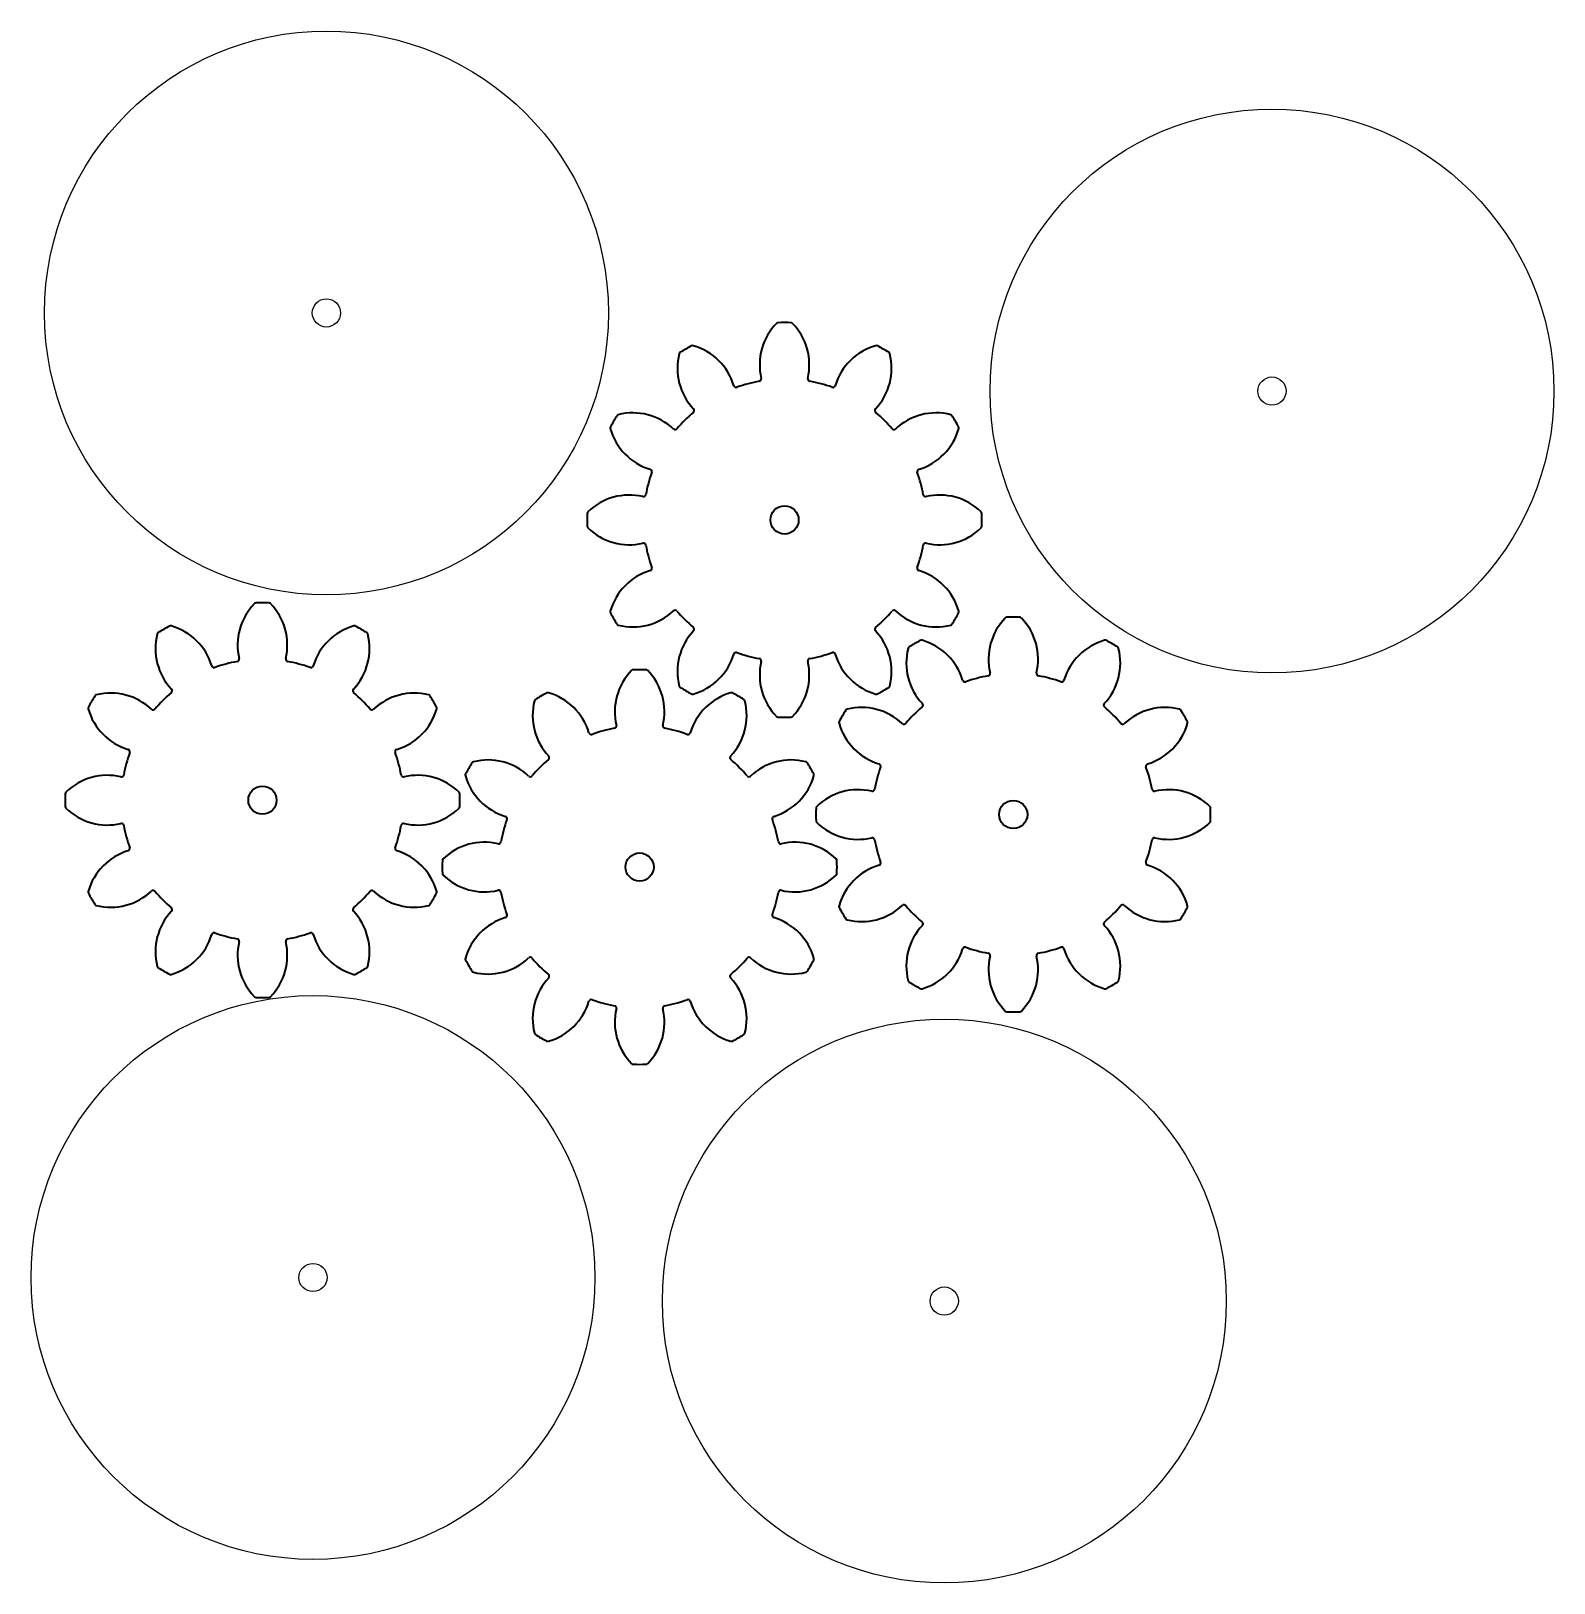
# Model space of a CAD drawing. Header units: millimetres. Extents: x 32 to 356, y 128 to 459.
import ezdxf

# ---------------------------------------------------------------- set-up
doc = ezdxf.new("R2010")
doc.units = ezdxf.units.MM

msp = doc.modelspace()

# ---------------------------------------------------------------- linework, layer by layer
for centre, radius in [((95.28, 398.55), 60), ((296.49, 381.92), 60), ((95.28, 398.55), 3), ((296.49, 381.92), 3), ((92.42, 193.25), 60), ((226.76, 188.24), 60), ((92.42, 193.25), 3), ((226.76, 188.24), 3)]:
    msp.add_circle(centre, radius)
at = {"color": 7, "lineweight": 35}
for centre in [(192.76, 354.5), (81.67, 294.85), (241.44, 291.8), (161.93, 280.62)]:
    msp.add_circle(centre, 3, dxfattribs=at)
for centre, radius, start, end in [((191.4, 395.98), 0.5, 91.8721, 135.7589), ((192.76, 354.5), 42, 88.1279, 91.8721), ((194.11, 395.98), 0.5, 44.2411, 88.1279), ((200.08, 387.53), 12.61, 135.7589, 193.2973), ((185.43, 387.53), 12.61, 346.7027, 44.2411), ((182.58, 386.76), 12.61, 165.7589, 223.2973), ((170.84, 389.74), 0.5, 121.8721, 165.7589), ((192.76, 354.5), 42, 118.1279, 121.8721), ((173.19, 391.1), 0.5, 74.2411, 118.1279), ((169.9, 379.44), 12.61, 16.7027, 74.2411), ((215.61, 379.44), 12.61, 105.7589, 163.2973), ((202.93, 386.76), 12.61, 316.7027, 14.2411), ((212.32, 391.1), 0.5, 61.8721, 105.7589), ((192.76, 354.5), 42, 58.1279, 61.8721), ((214.67, 389.74), 0.5, 14.2411, 58.1279), ((192.76, 354.5), 30, 100.2729, 109.7272), ((187.32, 384.51), 0.5, 280.2728, 13.2973), ((198.2, 384.51), 0.5, 166.7027, 259.7271), ((192.76, 354.5), 30, 70.2729, 79.7272), ((182.46, 383.21), 0.5, 196.7027, 289.7271), ((203.05, 383.21), 0.5, 250.2728, 343.2973), ((192.76, 354.5), 42, 148.1279, 151.8721), ((157.51, 376.41), 0.5, 104.2411, 148.1279), ((160.49, 364.67), 12.61, 46.7027, 104.2411), ((192.76, 354.5), 30, 130.2729, 139.7271), ((173.04, 377.77), 0.5, 310.2728, 43.2973), ((212.47, 377.77), 0.5, 136.7027, 229.7271), ((192.76, 354.5), 30, 40.2728, 49.7272), ((225.02, 364.67), 12.61, 75.7589, 133.2973), ((228, 376.41), 0.5, 31.8721, 75.7589), ((192.76, 354.5), 42, 28.1279, 31.8721), ((156.16, 374.06), 0.5, 151.8721, 195.7589), ((167.82, 377.35), 12.61, 195.7589, 253.2973), ((169.49, 374.22), 0.5, 226.7027, 319.7272), ((216.03, 374.22), 0.5, 220.2729, 313.2973), ((217.7, 377.35), 12.61, 286.7027, 344.2411), ((229.36, 374.06), 0.5, 344.2411, 28.1279), ((192.76, 354.5), 30, 160.2728, 169.7272), ((164.05, 364.79), 0.5, 340.2729, 73.2973), ((221.47, 364.79), 0.5, 106.7027, 199.7272), ((192.76, 354.5), 30, 10.2728, 19.7271), ((159.73, 347.18), 12.61, 76.7027, 134.2411), ((162.75, 359.94), 0.5, 256.7027, 349.7272), ((222.77, 359.94), 0.5, 190.2728, 283.2973), ((225.78, 347.18), 12.61, 45.7589, 103.2973), ((192.76, 354.5), 42, 178.1279, 181.8721), ((151.28, 355.86), 0.5, 134.2411, 178.1279), ((234.23, 355.86), 0.5, 1.8721, 45.7589), ((192.76, 354.5), 42, 358.1279, 1.8721), ((151.28, 353.14), 0.5, 181.8721, 225.7589), ((159.73, 361.82), 12.61, 225.7589, 283.2973), ((225.78, 361.82), 12.61, 256.7027, 314.2411), ((234.23, 353.14), 0.5, 314.2411, 358.1279), ((162.75, 349.06), 0.5, 10.2728, 103.2973), ((192.76, 354.5), 30, 190.2728, 199.7272), ((192.76, 354.5), 30, 340.2729, 349.7272), ((222.77, 349.06), 0.5, 76.7027, 169.7272), ((167.82, 331.65), 12.61, 106.7027, 164.2411), ((164.05, 344.2), 0.5, 286.7027, 19.7271), ((221.47, 344.2), 0.5, 160.2728, 253.2973), ((217.7, 331.65), 12.61, 15.7589, 73.2973), ((88.99, 327.88), 12.61, 135.7589, 193.2973), ((80.32, 336.33), 0.5, 91.8721, 135.7589), ((81.67, 294.85), 42, 88.1279, 91.8721), ((83.03, 336.33), 0.5, 44.2411, 88.1279), ((74.35, 327.88), 12.61, 346.7027, 44.2411), ((156.16, 334.93), 0.5, 164.2411, 208.1279), ((192.76, 354.5), 42, 208.1279, 211.8721), ((160.49, 344.33), 12.61, 255.7589, 313.2973), ((169.49, 334.78), 0.5, 40.2728, 133.2973), ((192.76, 354.5), 30, 220.2729, 229.7271), ((192.76, 354.5), 30, 310.2728, 319.7272), ((216.03, 334.78), 0.5, 46.7027, 139.7271), ((225.02, 344.33), 12.61, 226.7027, 284.2411), ((192.76, 354.5), 42, 328.1279, 331.8721), ((229.36, 334.93), 0.5, 331.8721, 15.7589), ((248.77, 324.82), 12.61, 135.7589, 193.2973), ((240.09, 333.27), 0.5, 91.8721, 135.7589), ((241.44, 291.8), 42, 88.1279, 91.8721), ((242.8, 333.27), 0.5, 44.2411, 88.1279), ((234.12, 324.82), 12.61, 346.7027, 44.2411), ((59.76, 330.09), 0.5, 121.8721, 165.7589), ((81.67, 294.85), 42, 118.1279, 121.8721), ((62.11, 331.45), 0.5, 74.2411, 118.1279), ((58.82, 319.79), 12.61, 16.7027, 74.2411), ((104.53, 319.79), 12.61, 105.7589, 163.2973), ((101.24, 331.45), 0.5, 61.8721, 105.7589), ((81.67, 294.85), 42, 58.1279, 61.8721), ((103.59, 330.09), 0.5, 14.2411, 58.1279), ((157.51, 332.59), 0.5, 211.8721, 255.7589), ((182.58, 322.24), 12.61, 136.7027, 194.2411), ((173.04, 331.23), 0.5, 316.7027, 49.7272), ((212.47, 331.23), 0.5, 130.2729, 223.2973), ((202.93, 322.24), 12.61, 345.7589, 43.2973), ((228, 332.59), 0.5, 284.2411, 328.1279), ((71.5, 327.11), 12.61, 165.7589, 223.2973), ((91.84, 327.11), 12.61, 316.7027, 14.2411), ((231.27, 324.06), 12.61, 165.7589, 223.2973), ((219.53, 327.04), 0.5, 121.8721, 165.7589), ((241.44, 291.8), 42, 118.1279, 121.8721), ((221.88, 328.39), 0.5, 74.2411, 118.1279), ((218.59, 316.74), 12.61, 16.7027, 74.2411), ((264.3, 316.74), 12.61, 105.7589, 163.2973), ((251.62, 324.06), 12.61, 316.7027, 14.2411), ((261.01, 328.39), 0.5, 61.8721, 105.7589), ((241.44, 291.8), 42, 58.1279, 61.8721), ((263.36, 327.04), 0.5, 14.2411, 58.1279), ((81.67, 294.85), 30, 100.2729, 109.7272), ((76.23, 324.86), 0.5, 280.2728, 13.2973), ((87.11, 324.86), 0.5, 166.7027, 259.7271), ((81.67, 294.85), 30, 70.2729, 79.7272), ((169.9, 329.56), 12.61, 285.7589, 343.2973), ((182.46, 325.79), 0.5, 70.2729, 163.2973), ((192.76, 354.5), 30, 250.2728, 259.7271), ((187.32, 324.49), 0.5, 346.7027, 79.7272), ((200.08, 321.47), 12.61, 166.7027, 224.2411), ((185.43, 321.47), 12.61, 315.7589, 13.2973), ((198.2, 324.49), 0.5, 100.2729, 193.2973), ((192.76, 354.5), 30, 280.2728, 289.7271), ((203.05, 325.79), 0.5, 16.7027, 109.7272), ((215.61, 329.56), 12.61, 196.7027, 254.2411), ((71.38, 323.56), 0.5, 196.7027, 289.7271), ((91.97, 323.56), 0.5, 250.2728, 343.2973), ((169.25, 313.65), 12.61, 135.7589, 193.2973), ((160.57, 322.1), 0.5, 91.8721, 135.7589), ((161.93, 280.62), 42, 88.1279, 91.8721), ((163.28, 322.1), 0.5, 44.2411, 88.1279), ((154.61, 313.65), 12.61, 346.7027, 44.2411), ((241.44, 291.8), 30, 100.2729, 109.7272), ((236, 321.81), 0.5, 280.2728, 13.2973), ((246.88, 321.81), 0.5, 166.7027, 259.7271), ((241.44, 291.8), 30, 70.2729, 79.7272), ((46.43, 316.76), 0.5, 104.2411, 148.1279), ((49.41, 305.02), 12.61, 46.7027, 104.2411), ((81.67, 294.85), 30, 130.2729, 139.7271), ((61.96, 318.12), 0.5, 310.2728, 43.2973), ((101.39, 318.12), 0.5, 136.7027, 229.7271), ((81.67, 294.85), 30, 40.2728, 49.7272), ((113.94, 305.02), 12.61, 75.7589, 133.2973), ((116.92, 316.76), 0.5, 31.8721, 75.7589), ((161.93, 280.62), 42, 118.1279, 121.8721), ((142.36, 317.22), 0.5, 74.2411, 118.1279), ((139.07, 305.56), 12.61, 16.7027, 74.2411), ((170.84, 319.26), 0.5, 194.2411, 238.1279), ((192.76, 354.5), 42, 238.1279, 241.8721), ((184.78, 305.56), 12.61, 105.7589, 163.2973), ((173.19, 317.9), 0.5, 241.8721, 285.7589), ((181.49, 317.22), 0.5, 61.8721, 105.7589), ((161.93, 280.62), 42, 58.1279, 61.8721), ((212.32, 317.9), 0.5, 254.2411, 298.1279), ((192.76, 354.5), 42, 298.1279, 301.8721), ((214.67, 319.26), 0.5, 301.8721, 345.7589), ((231.15, 320.51), 0.5, 196.7027, 289.7271), ((251.74, 320.51), 0.5, 250.2728, 343.2973), ((45.07, 314.42), 0.5, 151.8721, 195.7589), ((56.73, 317.71), 12.61, 195.7589, 253.2973), ((81.67, 294.85), 42, 148.1279, 151.8721), ((58.4, 314.57), 0.5, 226.7027, 319.7272), ((104.94, 314.57), 0.5, 220.2729, 313.2973), ((106.61, 317.71), 12.61, 286.7027, 344.2411), ((81.67, 294.85), 42, 28.1279, 31.8721), ((118.27, 314.42), 0.5, 344.2411, 28.1279), ((151.76, 312.88), 12.61, 165.7589, 223.2973), ((140.02, 315.86), 0.5, 121.8721, 165.7589), ((172.1, 312.88), 12.61, 316.7027, 14.2411), ((183.84, 315.86), 0.5, 14.2411, 58.1279), ((241.44, 291.8), 42, 148.1279, 151.8721), ((206.2, 313.71), 0.5, 104.2411, 148.1279), ((209.18, 301.97), 12.61, 46.7027, 104.2411), ((241.44, 291.8), 30, 130.2729, 139.7271), ((221.73, 315.07), 0.5, 310.2728, 43.2973), ((261.16, 315.07), 0.5, 136.7027, 229.7271), ((241.44, 291.8), 30, 40.2728, 49.7272), ((273.71, 301.97), 12.61, 75.7589, 133.2973), ((276.69, 313.71), 0.5, 31.8721, 75.7589), ((241.44, 291.8), 42, 28.1279, 31.8721), ((156.49, 310.63), 0.5, 280.2728, 13.2973), ((167.37, 310.63), 0.5, 166.7027, 259.7271), ((191.4, 313.02), 0.5, 224.2411, 268.1279), ((192.76, 354.5), 42, 268.1279, 271.8721), ((194.11, 313.02), 0.5, 271.8721, 315.7589), ((204.84, 311.36), 0.5, 151.8721, 195.7589), ((216.5, 314.65), 12.61, 195.7589, 253.2973), ((218.17, 311.51), 0.5, 226.7027, 319.7272), ((264.71, 311.51), 0.5, 220.2729, 313.2973), ((266.38, 314.65), 12.61, 286.7027, 344.2411), ((278.04, 311.36), 0.5, 344.2411, 28.1279), ((151.63, 309.33), 0.5, 196.7027, 289.7271), ((161.93, 280.62), 30, 100.2729, 109.7272), ((161.93, 280.62), 30, 70.2729, 79.7272), ((172.22, 309.33), 0.5, 250.2728, 343.2973), ((81.67, 294.85), 30, 160.2728, 169.7272), ((52.96, 305.15), 0.5, 340.2729, 73.2973), ((110.38, 305.15), 0.5, 106.7027, 199.7272), ((81.67, 294.85), 30, 10.2728, 19.7271), ((142.21, 303.89), 0.5, 310.2728, 43.2973), ((181.64, 303.89), 0.5, 136.7027, 229.7271), ((161.93, 280.62), 42, 148.1279, 151.8721), ((126.69, 302.53), 0.5, 104.2411, 148.1279), ((129.66, 290.79), 12.61, 46.7027, 104.2411), ((161.93, 280.62), 30, 130.2729, 139.7271), ((161.93, 280.62), 30, 40.2728, 49.7272), ((194.19, 290.79), 12.61, 75.7589, 133.2973), ((197.17, 302.53), 0.5, 31.8721, 75.7589), ((161.93, 280.62), 42, 28.1279, 31.8721), ((241.44, 291.8), 30, 160.2728, 169.7272), ((212.73, 302.09), 0.5, 340.2729, 73.2973), ((270.15, 302.09), 0.5, 106.7027, 199.7272), ((241.44, 291.8), 30, 10.2728, 19.7271), ((48.65, 287.53), 12.61, 76.7027, 134.2411), ((51.66, 300.29), 0.5, 256.7027, 349.7272), ((111.68, 300.29), 0.5, 190.2728, 283.2973), ((114.7, 287.53), 12.61, 45.7589, 103.2973), ((125.33, 300.19), 0.5, 151.8721, 195.7589), ((136.99, 303.48), 12.61, 195.7589, 253.2973), ((138.66, 300.34), 0.5, 226.7027, 319.7272), ((185.2, 300.34), 0.5, 220.2729, 313.2973), ((186.87, 303.48), 12.61, 286.7027, 344.2411), ((198.53, 300.19), 0.5, 344.2411, 28.1279), ((81.67, 294.85), 42, 178.1279, 181.8721), ((40.19, 296.21), 0.5, 134.2411, 178.1279), ((123.15, 296.21), 0.5, 1.8721, 45.7589), ((81.67, 294.85), 42, 358.1279, 1.8721), ((208.42, 284.47), 12.61, 76.7027, 134.2411), ((211.43, 297.23), 0.5, 256.7027, 349.7272), ((271.45, 297.23), 0.5, 190.2728, 283.2973), ((274.47, 284.47), 12.61, 45.7589, 103.2973), ((40.19, 293.5), 0.5, 181.8721, 225.7589), ((48.65, 302.17), 12.61, 225.7589, 283.2973), ((114.7, 302.17), 12.61, 256.7027, 314.2411), ((123.15, 293.5), 0.5, 314.2411, 358.1279), ((161.93, 280.62), 30, 160.2728, 169.7272), ((133.22, 290.92), 0.5, 340.2729, 73.2973), ((190.64, 290.92), 0.5, 106.7027, 199.7272), ((161.93, 280.62), 30, 10.2728, 19.7271), ((241.44, 291.8), 42, 178.1279, 181.8721), ((199.97, 293.15), 0.5, 134.2411, 178.1279), ((282.92, 293.15), 0.5, 1.8721, 45.7589), ((241.44, 291.8), 42, 358.1279, 1.8721), ((51.66, 289.41), 0.5, 10.2728, 103.2973), ((81.67, 294.85), 30, 190.2728, 199.7272), ((81.67, 294.85), 30, 340.2729, 349.7272), ((111.68, 289.41), 0.5, 76.7027, 169.7272), ((199.97, 290.44), 0.5, 181.8721, 225.7589), ((208.42, 299.12), 12.61, 225.7589, 283.2973), ((274.47, 299.12), 12.61, 256.7027, 314.2411), ((282.92, 290.44), 0.5, 314.2411, 358.1279), ((56.73, 272), 12.61, 106.7027, 164.2411), ((52.96, 284.56), 0.5, 286.7027, 19.7271), ((110.38, 284.56), 0.5, 160.2728, 253.2973), ((106.61, 272), 12.61, 15.7589, 73.2973), ((128.9, 273.3), 12.61, 76.7027, 134.2411), ((131.92, 286.06), 0.5, 256.7027, 349.7272), ((191.94, 286.06), 0.5, 190.2728, 283.2973), ((194.96, 273.3), 12.61, 45.7589, 103.2973), ((211.43, 286.36), 0.5, 10.2728, 103.2973), ((241.44, 291.8), 30, 190.2728, 199.7272), ((241.44, 291.8), 30, 340.2729, 349.7272), ((271.45, 286.36), 0.5, 76.7027, 169.7272), ((161.93, 280.62), 42, 178.1279, 181.8721), ((120.45, 281.98), 0.5, 134.2411, 178.1279), ((203.41, 281.98), 0.5, 1.8721, 45.7589), ((161.93, 280.62), 42, 358.1279, 1.8721), ((216.5, 268.94), 12.61, 106.7027, 164.2411), ((212.73, 281.5), 0.5, 286.7027, 19.7271), ((270.15, 281.5), 0.5, 160.2728, 253.2973), ((266.38, 268.94), 12.61, 15.7589, 73.2973), ((120.45, 279.26), 0.5, 181.8721, 225.7589), ((128.9, 287.94), 12.61, 225.7589, 283.2973), ((194.96, 287.94), 12.61, 256.7027, 314.2411), ((203.41, 279.26), 0.5, 314.2411, 358.1279), ((45.07, 275.29), 0.5, 164.2411, 208.1279), ((81.67, 294.85), 42, 208.1279, 211.8721), ((49.41, 284.68), 12.61, 255.7589, 313.2973), ((58.4, 275.14), 0.5, 40.2728, 133.2973), ((81.67, 294.85), 30, 220.2729, 229.7271), ((81.67, 294.85), 30, 310.2728, 319.7272), ((104.94, 275.14), 0.5, 46.7027, 139.7271), ((113.94, 284.68), 12.61, 226.7027, 284.2411), ((81.67, 294.85), 42, 328.1279, 331.8721), ((118.27, 275.29), 0.5, 331.8721, 15.7589), ((131.92, 275.18), 0.5, 10.2728, 103.2973), ((161.93, 280.62), 30, 190.2728, 199.7272), ((161.93, 280.62), 30, 340.2729, 349.7272), ((191.94, 275.18), 0.5, 76.7027, 169.7272), ((46.43, 272.94), 0.5, 211.8721, 255.7589), ((71.5, 262.59), 12.61, 136.7027, 194.2411), ((61.96, 271.58), 0.5, 316.7027, 49.7272), ((101.39, 271.58), 0.5, 130.2729, 223.2973), ((91.84, 262.59), 12.61, 345.7589, 43.2973), ((116.92, 272.94), 0.5, 284.2411, 328.1279), ((204.84, 272.23), 0.5, 164.2411, 208.1279), ((241.44, 291.8), 42, 208.1279, 211.8721), ((209.18, 281.62), 12.61, 255.7589, 313.2973), ((218.17, 272.08), 0.5, 40.2728, 133.2973), ((241.44, 291.8), 30, 220.2729, 229.7271), ((241.44, 291.8), 30, 310.2728, 319.7272), ((264.71, 272.08), 0.5, 46.7027, 139.7271), ((273.71, 281.62), 12.61, 226.7027, 284.2411), ((241.44, 291.8), 42, 328.1279, 331.8721), ((278.04, 272.23), 0.5, 331.8721, 15.7589), ((136.99, 257.77), 12.61, 106.7027, 164.2411), ((133.22, 270.33), 0.5, 286.7027, 19.7271), ((190.64, 270.33), 0.5, 160.2728, 253.2973), ((186.87, 257.77), 12.61, 15.7589, 73.2973), ((206.2, 269.88), 0.5, 211.8721, 255.7589), ((231.27, 259.53), 12.61, 136.7027, 194.2411), ((221.73, 268.52), 0.5, 316.7027, 49.7272), ((261.16, 268.52), 0.5, 130.2729, 223.2973), ((251.62, 259.53), 12.61, 345.7589, 43.2973), ((276.69, 269.88), 0.5, 284.2411, 328.1279), ((58.82, 269.91), 12.61, 285.7589, 343.2973), ((71.38, 266.14), 0.5, 70.2729, 163.2973), ((81.67, 294.85), 30, 250.2728, 259.7271), ((76.23, 264.84), 0.5, 346.7027, 79.7272), ((88.99, 261.82), 12.61, 166.7027, 224.2411), ((74.35, 261.82), 12.61, 315.7589, 13.2973), ((87.11, 264.84), 0.5, 100.2729, 193.2973), ((81.67, 294.85), 30, 280.2728, 289.7271), ((91.97, 266.14), 0.5, 16.7027, 109.7272), ((104.53, 269.91), 12.61, 196.7027, 254.2411), ((125.33, 261.06), 0.5, 164.2411, 208.1279), ((129.66, 270.45), 12.61, 255.7589, 313.2973), ((138.66, 260.9), 0.5, 40.2728, 133.2973), ((161.93, 280.62), 30, 220.2729, 229.7271), ((161.93, 280.62), 30, 310.2728, 319.7272), ((185.2, 260.9), 0.5, 46.7027, 139.7271), ((194.19, 270.45), 12.61, 226.7027, 284.2411), ((198.53, 261.06), 0.5, 331.8721, 15.7589), ((218.59, 266.85), 12.61, 285.7589, 343.2973), ((231.15, 263.09), 0.5, 70.2729, 163.2973), ((241.44, 291.8), 30, 250.2728, 259.7271), ((236, 261.78), 0.5, 346.7027, 79.7272), ((248.77, 258.77), 12.61, 166.7027, 224.2411), ((234.12, 258.77), 12.61, 315.7589, 13.2973), ((246.88, 261.78), 0.5, 100.2729, 193.2973), ((241.44, 291.8), 30, 280.2728, 289.7271), ((251.74, 263.09), 0.5, 16.7027, 109.7272), ((264.3, 266.85), 12.61, 196.7027, 254.2411), ((59.76, 259.61), 0.5, 194.2411, 238.1279), ((81.67, 294.85), 42, 238.1279, 241.8721), ((62.11, 258.25), 0.5, 241.8721, 285.7589), ((101.24, 258.25), 0.5, 254.2411, 298.1279), ((81.67, 294.85), 42, 298.1279, 301.8721), ((103.59, 259.61), 0.5, 301.8721, 345.7589), ((161.93, 280.62), 42, 208.1279, 211.8721), ((126.69, 258.71), 0.5, 211.8721, 255.7589), ((142.21, 257.35), 0.5, 316.7027, 49.7272), ((181.64, 257.35), 0.5, 130.2729, 223.2973), ((197.17, 258.71), 0.5, 284.2411, 328.1279), ((161.93, 280.62), 42, 328.1279, 331.8721), ((151.76, 248.36), 12.61, 136.7027, 194.2411), ((172.1, 248.36), 12.61, 345.7589, 43.2973), ((219.53, 256.55), 0.5, 194.2411, 238.1279), ((241.44, 291.8), 42, 238.1279, 241.8721), ((221.88, 255.2), 0.5, 241.8721, 285.7589), ((261.01, 255.2), 0.5, 254.2411, 298.1279), ((241.44, 291.8), 42, 298.1279, 301.8721), ((263.36, 256.55), 0.5, 301.8721, 345.7589), ((80.32, 253.37), 0.5, 224.2411, 268.1279), ((81.67, 294.85), 42, 268.1279, 271.8721), ((83.03, 253.37), 0.5, 271.8721, 315.7589), ((139.07, 255.68), 12.61, 285.7589, 343.2973), ((151.63, 251.91), 0.5, 70.2729, 163.2973), ((161.93, 280.62), 30, 250.2728, 259.7271), ((156.49, 250.61), 0.5, 346.7027, 79.7272), ((167.37, 250.61), 0.5, 100.2729, 193.2973), ((161.93, 280.62), 30, 280.2728, 289.7271), ((172.22, 251.91), 0.5, 16.7027, 109.7272), ((184.78, 255.68), 12.61, 196.7027, 254.2411), ((169.25, 247.59), 12.61, 166.7027, 224.2411), ((154.61, 247.59), 12.61, 315.7589, 13.2973), ((240.09, 250.32), 0.5, 224.2411, 268.1279), ((241.44, 291.8), 42, 268.1279, 271.8721), ((242.8, 250.32), 0.5, 271.8721, 315.7589), ((140.02, 245.38), 0.5, 194.2411, 238.1279), ((161.93, 280.62), 42, 238.1279, 241.8721), ((161.93, 280.62), 42, 298.1279, 301.8721), ((183.84, 245.38), 0.5, 301.8721, 345.7589), ((142.36, 244.02), 0.5, 241.8721, 285.7589), ((181.49, 244.02), 0.5, 254.2411, 298.1279), ((160.57, 239.14), 0.5, 224.2411, 268.1279), ((161.93, 280.62), 42, 268.1279, 271.8721), ((163.28, 239.14), 0.5, 271.8721, 315.7589)]:
    msp.add_arc(centre, radius, start, end, dxfattribs=at)

doc.saveas('drawing.dxf')
